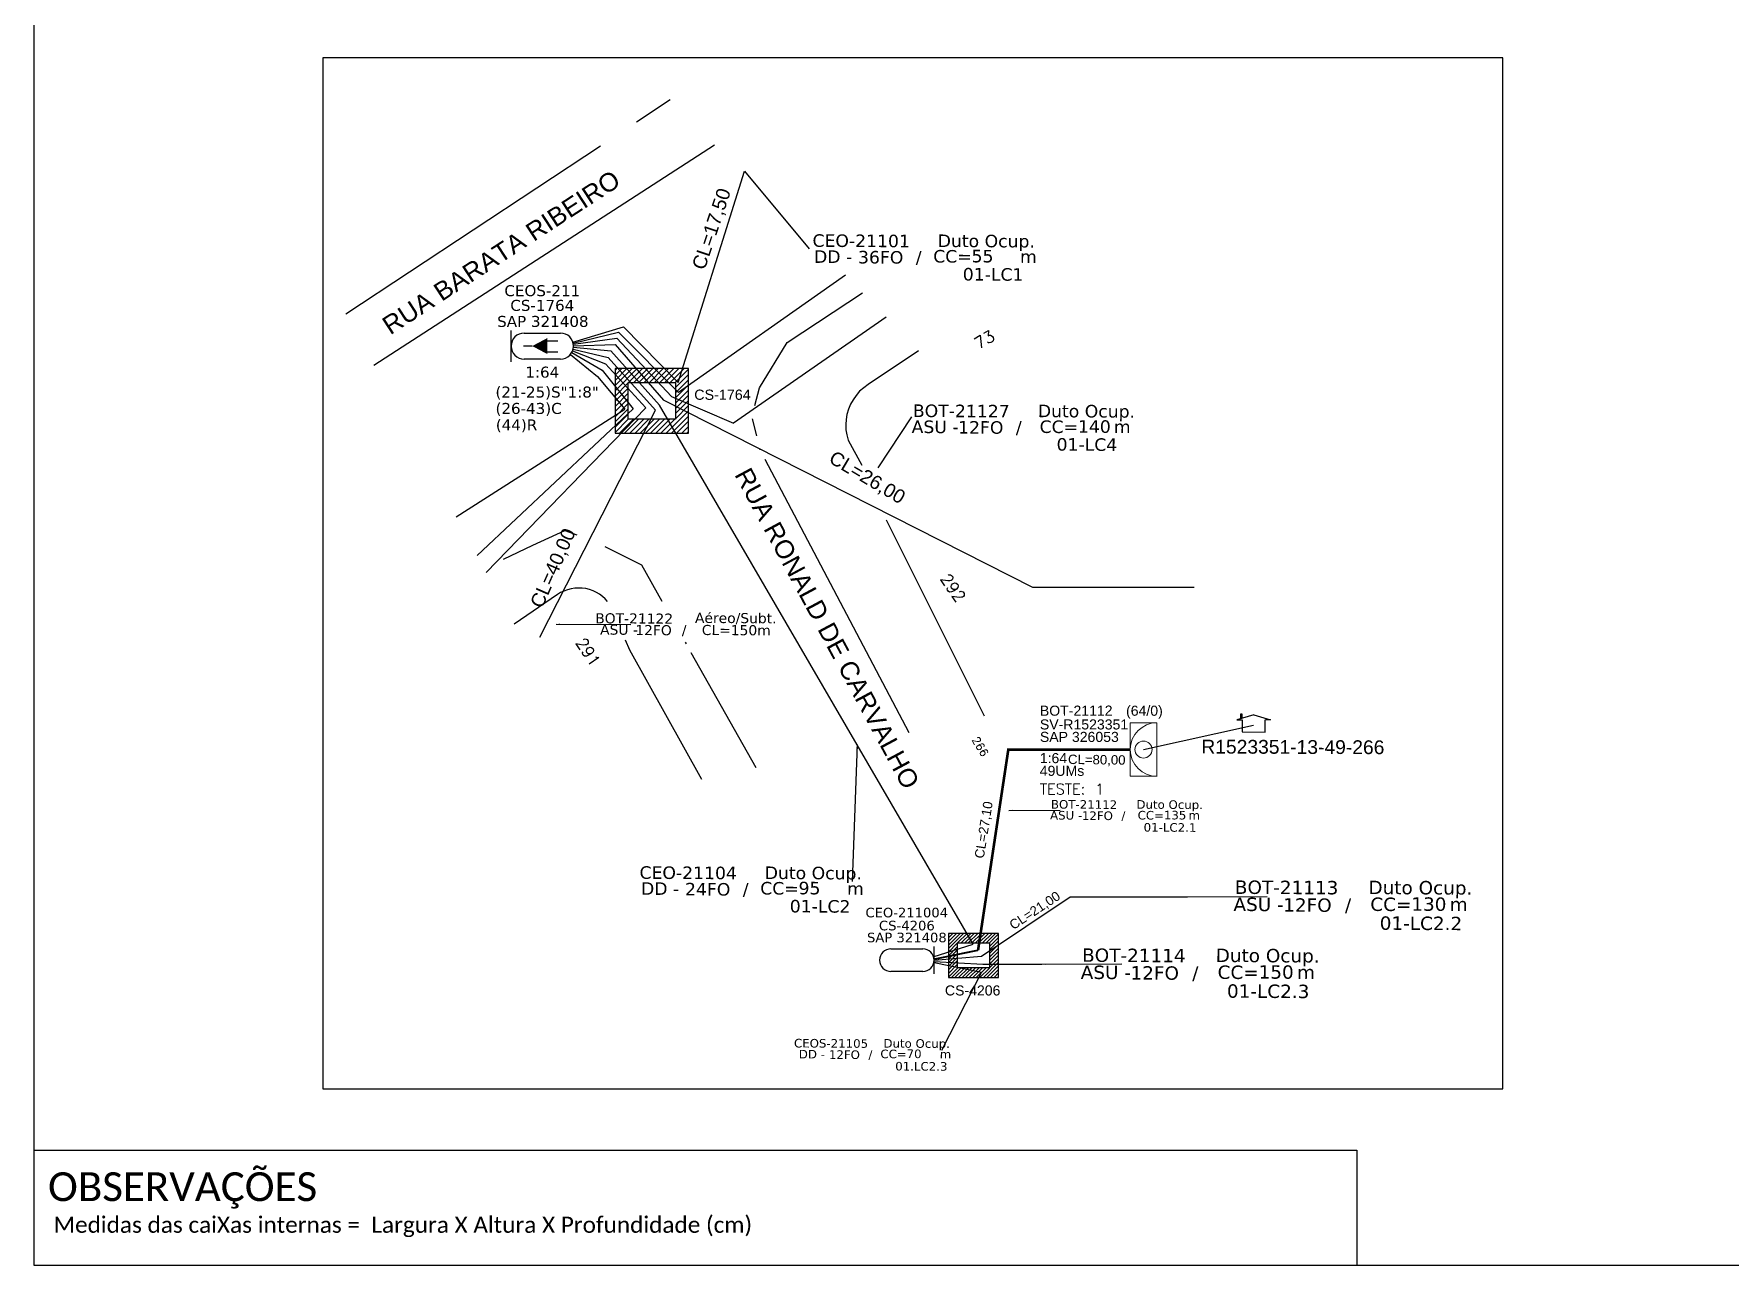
# Model space of a CAD drawing. Extents: x -89 to 749, y 705 to 1299.
# Drawn here: x -89.3 to 330, y 705 to 1009.6 of the extents above; entities that cross this region are included whole.
import ezdxf
from ezdxf.enums import TextEntityAlignment as Align

# ---------------------------------------------------------------- set-up
doc = ezdxf.new("R2010")
doc.units = 0
for name, color, linetype in [('10.0-Cartográfico', 252, 'Continuous'), ('10.1-Caixas Subterrâneas', 5, 'Continuous'), ('10.3-Nome das Ruas', 252, 'Continuous'), ('20.4-CEOS', 1, 'Continuous'), ('20.5-CEO', 1, 'Continuous'), ('CAP a instalar', 1, 'Continuous'), ('label_cabos', 7, 'Continuous'), ('Legenda', 1, 'Continuous'), ('METRAGEM', 92, 'Continuous'), ('MUB', 252, 'Continuous'), ('Surveys Casinhas', 7, 'Continuous'), ('surveys legendas', 7, 'Continuous')]:
    doc.layers.add(name, color=color, linetype=linetype)
doc.layers.add("20.0-LEGENDA DOS CDO'S", color=1, linetype='Continuous', lineweight=0)
doc.layers.add('20.1-CDO_INTERIOR', color=1, linetype='Continuous', lineweight=0)
doc.layers.add('DROP DE CLIENTE', color=140, linetype='Continuous', plot=False)
doc.layers.add('EXTRA', color=50, linetype='Continuous', plot=False)
doc.styles.add('ARIAL', font='arial.ttf')
doc.styles.add('DIGICADE', font='arial.ttf')
doc.styles.add('ROMANS', font='romans')
doc.styles.add('siredit', font='verdana.ttf')
doc.styles.get("Standard").update_dxf_attribs({"font": 'arial.ttf'})
doc.styles.add('WMF-Calibri0', font='CALIBRI.TTF')
doc.linetypes.add('FENCELINE1', pattern='A,0.25,-0.1,[133,ltypeshp.shx,S=0.1,R=0,X=-0.1,Y=0],-0.1,1', length=1.45)
doc.dimstyles.new('CC', dxfattribs={"dimtxt": 1, "dimasz": 2, "dimexe": 0.18, "dimexo": 0.0625, "dimgap": 0.09, "dimtad": 0, "dimdec": 0, "dimrnd": 1, "dimzin": 0, "dimdsep": 46, "dimtxsty": 'siredit', "dimblk": 'NONE', "dimcen": 0, "dimse1": 1, "dimse2": 1, "dimsd1": 1, "dimsd2": 1, "dimclrt": 7, "dimadec": 0, "dimazin": 0, "dimtfac": 1, "dimtdec": 0, "dimtofl": 0, "dimtmove": 0, "dimatfit": 3, "dimfxl": 0, "dimtolj": 1, "dimtzin": 0, "dimarcsym": 0})

# ---------------------------------------------------------------- blocks, each defined once
blk = doc.blocks.new('*X59')
at = {"color": 0, "linetype": 'Continuous'}
for p, q in [((-1.25, 0.34099), (-0.49099, 1.1)), ((-1.25, 0.517767), (-0.667767, 1.1)), ((-1.25, 0.694544), (-0.844544, 1.1)), ((-1.25, 0.87132), (-1.02132, 1.1)), ((-1.25, 1.048097), (-1.198097, 1.1)), ((-1.25, 0.164214), (-0.8035, 0.610714)), ((-0.789214, 0.625), (-0.314214, 1.1)), ((-0.612437, 0.625), (-0.137437, 1.1)), ((-0.43566, 0.625), (0.03934, 1.1)), ((-0.258883, 0.625), (0.216117, 1.1)), ((-0.082107, 0.625), (0.392893, 1.1)), ((0.09467, 0.625), (0.56967, 1.1)), ((0.271447, 0.625), (0.746447, 1.1)), ((0.448223, 0.625), (0.923223, 1.1)), ((0.625, 0.625), (1.1, 1.1)), ((0.801777, 0.625), (1.25, 1.073223)), ((0.8035, 0.449947), (1.25, 0.896447)), ((0.8035, 0.27317), (1.25, 0.71967)), ((-1.25, -0.012563), (-0.8035, 0.433937)), ((-1.25, -0.18934), (-0.8035, 0.25716)), ((-1.25, -0.366117), (-0.8035, 0.080383)), ((0.8035, 0.096393), (1.25, 0.542893)), ((0.8035, -0.080383), (1.25, 0.366117)), ((0.8035, -0.25716), (1.25, 0.18934)), ((0.8035, -0.433937), (1.25, 0.012563)), ((-1.25, -0.542893), (-0.8035, -0.096393)), ((-1.25, -0.71967), (-0.8035, -0.27317)), ((-1.25, -0.896447), (-0.8035, -0.449947)), ((0.49099, -1.1), (1.25, -0.34099)), ((0.667767, -1.1), (1.25, -0.517767)), ((0.8035, -0.610714), (1.25, -0.164214)), ((-1.25, -1.073223), (-0.801777, -0.625)), ((-1.1, -1.1), (-0.625, -0.625)), ((-0.923223, -1.1), (-0.448223, -0.625)), ((-0.746447, -1.1), (-0.271447, -0.625)), ((-0.56967, -1.1), (-0.09467, -0.625)), ((-0.392893, -1.1), (0.082107, -0.625)), ((-0.216117, -1.1), (0.258883, -0.625)), ((-0.03934, -1.1), (0.43566, -0.625)), ((0.137437, -1.1), (0.612437, -0.625)), ((0.314214, -1.1), (0.789214, -0.625)), ((0.844544, -1.1), (1.25, -0.694544)), ((1.02132, -1.1), (1.25, -0.87132)), ((1.198097, -1.1), (1.25, -1.048097))]:
    blk.add_line(p, q, dxfattribs=at)
blk = doc.blocks.new('MANHOLE_MQ')
at = {"color": 0, "linetype": 'Continuous'}
for p, q in [((0.00000623, 0.00000569), (-0.00000627, 0.00000569)), ((-0.00000627, 0.00000569), (-0.00000627, -0.00000531)), ((-0.00000404, 0.00000331), (0.00000399, 0.00000331)), ((-0.00000404, -0.00000294), (-0.00000404, 0.00000331)), ((0.00000399, 0.00000331), (0.00000399, -0.00000294)), ((0.00000623, -0.00000531), (0.00000623, 0.00000569)), ((-0.00000627, -0.00000531), (0.00000623, -0.00000531)), ((0.00000399, -0.00000294), (-0.00000404, -0.00000294)), ((0.00000399, -0.00000294), (0.00000399, -0.00000294))]:
    blk.add_line(p, q, dxfattribs=at)
at = {"color": 0, "linetype": 'Continuous', "xscale": 5e-06, "yscale": 5e-06, "zscale": 1e-05}
blk.add_blockref('*X59', (-0.00000002, 0.00000019), dxfattribs=at)
blk = doc.blocks.new('*U79')
at = {"layer": '20.4-CEOS', "color": 7, "style": 'siredit'}
for tag, p in [('FIBRAS_SPLITTER', (0, 0)), ('FIBRAS_TOP_C', (0, -4.13)), ('RESERVA_FINAIS', (0, -5.46))]:
    blk.add_attdef(tag, p, '', height=1.01, dxfattribs=at)
for tag, p, flags in [('ID_ATIVIDADE', (0, -6.77), 3), ('FATOR', (0, -8.09), 1), ('QTDE', (0, -9.4), 1), ('FID', (0, -10.71), 1)]:
    blk.add_attdef(tag, p, '', height=1.01, dxfattribs=dict(at, flags=flags))
blk = doc.blocks.new('LEGENDA DOS CABOS')
at = {"layer": 'EXTRA', "color": 0, "style": 'siredit'}
for tag, p in [('ID', (4.6, 0.97)), ('XX', (9.03, 0.97))]:
    blk.add_attdef(tag, text='', height=0.48, rotation=359.69, dxfattribs=at).set_placement(p, align=Align.MIDDLE_CENTER)
at = {"layer": 'Legenda', "color": 0, "style": 'siredit'}
for tag, p in [('TIPO_CABO', (1.31, 0)), ('CABO', (4.69, -0.05)), ('/', (6.81, -0.05)), ('METROS', (10.03, -0.05))]:
    blk.add_attdef(tag, text='', height=0.8, rotation=359.69, dxfattribs=at).set_placement(p, align=Align.MIDDLE_CENTER)
blk = doc.blocks.new('_None')
blk = doc.blocks.new('Inst CB DT OCUP CFOA-SM-DD-S-36')
at = {"layer": 'label_cabos', "color": 0, "style": 'siredit'}
for tag, flags, p in [('ID_ATIVIDADE', 3, (1.31, 2.67)), ('FATOR', 1, (11.56, 2.55))]:
    blk.add_attdef(tag, text='', height=1, rotation=359.69, dxfattribs=dict(at, flags=flags)).set_placement(p, align=Align.MIDDLE_CENTER)
for tag, p in [('DESTINO_CABO', (3.13, 1.26)), ('TIPO_CABO', (13.11, 1.24)), ('TIPO_CABO', (1.11, 0)), ('CABO', (4.69, -0.05)), ('/', (7.71, -0.05)), ('LANCE', (10.41, 0.02)), ('UND', (16.46, 0)), ('FID', (13.65, -1.41))]:
    blk.add_attdef(tag, text='', height=1, rotation=359.69, dxfattribs=at).set_placement(p, align=Align.MIDDLE_CENTER)
blk.add_attdef('QTDE', (11.93, -0.45), '', height=1, rotation=359.69, dxfattribs=at)
blk = doc.blocks.new('Inst CB DT OCUP CFOA-SM-DD-G-24')
at = {"layer": 'label_cabos', "color": 0, "style": 'siredit'}
for tag, flags, p in [('ID_ATIVIDADE', 3, (1.31, 2.67)), ('FATOR', 1, (11.56, 2.55))]:
    blk.add_attdef(tag, text='', height=1, rotation=359.69, dxfattribs=dict(at, flags=flags)).set_placement(p, align=Align.MIDDLE_CENTER)
for tag, p in [('DESTINO_CABO', (3.13, 1.26)), ('TIPO_CABO', (13.11, 1.24)), ('TIPO_CABO', (1.11, 0)), ('CABO', (4.69, -0.05)), ('/', (7.71, -0.05)), ('LANCE', (10.41, 0.02)), ('UND', (16.46, 0)), ('FID', (13.65, -1.41))]:
    blk.add_attdef(tag, text='', height=1, rotation=359.69, dxfattribs=at).set_placement(p, align=Align.MIDDLE_CENTER)
blk.add_attdef('QTDE', (11.93, -0.45), '', height=1, rotation=359.69, dxfattribs=at)
blk = doc.blocks.new('Inst CB DT OCUP CFOA-SM-ASU-120-S-12')
at = {"layer": 'label_cabos', "color": 0, "style": 'siredit'}
for tag, flags, p in [('ID_ATIVIDADE', 3, (1.31, 2.67)), ('FATOR', 1, (11.56, 2.55))]:
    blk.add_attdef(tag, text='', height=1, rotation=359.69, dxfattribs=dict(at, flags=flags)).set_placement(p, align=Align.MIDDLE_CENTER)
for tag, p in [('DESTINO_CABO', (3.13, 1.26)), ('TIPO_CABO', (13.11, 1.24)), ('TIPO_CABO', (1.26, 0)), ('CABO', (4.69, -0.05)), ('/', (7.71, -0.05)), ('LANCE', (10.91, 0)), ('UND', (15.96, 0)), ('FID', (13.15, -1.41))]:
    blk.add_attdef(tag, text='', height=1, rotation=359.69, dxfattribs=at).set_placement(p, align=Align.MIDDLE_CENTER)
blk.add_attdef('QTDE', (12.43, -0.47), '', height=1, rotation=359.69, dxfattribs=at)
blk = doc.blocks.new('SURVEY_SURVEY')
for p, q in [((0, 0.0000152), (-0.0000151, 0.0000108)), ((0, 0.0000152), (0.0000151, 0.0000108)), ((0.0000101, 0.0000159), (0.0000117, 0.0000159)), ((0.0000101, 0.0000123), (0.0000101, 0.0000159)), ((0.0000117, 0.0000159), (0.0000117, 0.0000119)), ((-0.0000151, 0.0000108), (-0.0000104, 0.0000108)), ((-0.0000103, 0), (-0.0000103, 0.0000108)), ((0.0000103, 0), (-0.0000103, 0)), ((0.0000151, 0.0000108), (0.0000103, 0.0000108)), ((0.0000103, 0.0000108), (0.0000103, 0))]:
    blk.add_line(p, q)
blk = doc.blocks.new('Inst CDOI-64')
at = {"layer": '20.1-CDO_INTERIOR', "color": 1, "lineweight": 18}
blk.add_lwpolyline([(-2.12, -2.13), (-2.12, 2.12), (0, 2.12), (0.01, -2.13)], close=True, dxfattribs=at)
blk.add_circle((-1.06, 0), 0.68, dxfattribs=at)
blk.add_arc((0.01, 0), 2.13, 90.0276, 270.0276, dxfattribs=at)
at = {"layer": "20.0-LEGENDA DOS CDO'S"}
for tag, p, style, flags in [('ID_ATIVIDADE', (-9.3, 3.78), 'ARIAL', 3), ('FATOR', (-1.5, 3.78), 'ARIAL', 1), ('QTDE', (-9.18, -3.66), 'DIGICADE', 3)]:
    blk.add_attdef(tag, p, '', height=0.8, rotation=0.118, dxfattribs=dict(at, style=style, flags=flags))
at = {"layer": "20.0-LEGENDA DOS CDO'S", "style": 'ARIAL'}
for tag, p, rotation in [('FID', (-9.3, 2.69), 0.118), ('SAP', (-9.3, 0.61), 359.9724), ('SURVEY', (-9.3, 1.6), 359.9724), ('1:XX', (-9.31, -1.08), 359.9724), ('UMS', (-9.31, -2.09), 359.9724)]:
    blk.add_attdef(tag, p, '', height=0.8, rotation=rotation, dxfattribs=at)
blk.add_attdef('FIBRAS_UTILIZADAS', text='', height=0.8, rotation=359.9724, dxfattribs=at).set_placement((-0.99, 2.69), align=Align.CENTER)
blk = doc.blocks.new('Teste  FTTH')
at = {"color": 0, "lineweight": 0, "style": 'ROMANS'}
for tag, p in [('TESTE', (-2.302, -0.29)), ('QTDE', (0.212, -0.29))]:
    blk.add_attdef(tag, p, '', height=0.48, dxfattribs=at)
for tag, p, flags in [('FID', (-2.227, -1.253), 1), ('FATOR', (-2.227, -2.028), 3), ('ID_ATIVIDADE', (-2.227, -2.716), 3)]:
    blk.add_attdef(tag, p, '', height=0.48, dxfattribs=dict(at, flags=flags))
blk = doc.blocks.new('Inst CB DT OCUP CFOA-SM-DD-S-12')
at = {"layer": 'label_cabos', "color": 0, "style": 'siredit'}
for tag, flags, p in [('ID_ATIVIDADE', 3, (1.31, 2.67)), ('FATOR', 1, (11.56, 2.55))]:
    blk.add_attdef(tag, text='', height=1, rotation=359.69, dxfattribs=dict(at, flags=flags)).set_placement(p, align=Align.MIDDLE_CENTER)
for tag, p in [('TIPO_CABO', (1.11, 0)), ('DESTINO_CABO', (3.13, 1.26)), ('CABO', (4.69, -0.05)), ('/', (7.71, -0.05)), ('LANCE', (10.41, 0.02)), ('TIPO_CABO', (13.11, 1.24)), ('UND', (16.46, 0)), ('FID', (13.65, -1.41))]:
    blk.add_attdef(tag, text='', height=1, rotation=359.69, dxfattribs=at).set_placement(p, align=Align.MIDDLE_CENTER)
blk.add_attdef('QTDE', (11.93, -0.45), '', height=1, rotation=359.69, dxfattribs=at)

msp = doc.modelspace()

# ---------------------------------------------------------------- linework, layer by layer
msp.add_lwpolyline([(-89.32, 705.02), (749.25, 705.02), (749.25, 1299.02), (-89.32, 1299.02), (-89.32, 705.02)])
at = {"color": 7}
msp.add_lwpolyline([(-17.88, 748.61), (273.78, 748.61), (273.78, 1003.64), (-17.88, 1003.64)], close=True, dxfattribs=at)
for points in [[(-89.24, 733.46), (237.71, 733.46)], [(237.71, 733.46), (237.71, 705.02)]]:
    msp.add_lwpolyline(points, dxfattribs=at)
at = {"layer": '10.0-Cartográfico', "color": 4}
for points in [[(59.66, 987.85), (67.97, 993.35)], [(-12.23, 940.3), (50.71, 981.93)], [(129.38, 931.22), (116.89, 922.88), (115.8, 922.04), (114.79, 921.17), (113.92, 920.14), (113.18, 919.06), (112.53, 917.95), (112.01, 916.71), (111.67, 915.47), (111.43, 914.2), (111.35, 912.93), (111.42, 911.66), (111.65, 910.39), (111.98, 909.12), (115.37, 902.9)], [(121.36, 889.36), (145.62, 840.87)], [(52.48, 869.17), (51.9, 869.82), (51.23, 870.43), (50.51, 870.95), (49.75, 871.44), (48.91, 871.8), (48.01, 872.12), (47.13, 872.35), (46.24, 872.46), (45.31, 872.49), (44.38, 872.44), (43.45, 872.31), (42.57, 872.05), (41.68, 871.76), (40.89, 871.38), (40.1, 870.88), (29.4, 863.55)], [(57.97, 857.14), (56.91, 859.6)], [(57.97, 857.14), (57.97, 857.14)], [(75.81, 825.13), (57.97, 857.14)]]:
    msp.add_lwpolyline(points, dxfattribs=at)
at = {"layer": '10.0-Cartográfico'}
for points in [[(78.91, 982.06), (-5.31, 927.52)], [(108.28, 940.77), (115.49, 945.54)], [(88.9, 917.66), (90.01, 922), (96.85, 933.25), (108.28, 940.77)], [(89.37, 910.15), (88.33, 914.39)], [(90.21, 906.71), (90.17, 906.9)], [(127.08, 836.69), (91.46, 904.34)], [(26.74, 879.68), (33.98, 883.13), (41.94, 886.72), (44.89, 885.7)], [(48.08, 884.61), (48.09, 884.61)], [(51.81, 882.75), (60.89, 878.21), (65.93, 869.28)], [(60.89, 878.21), (65.93, 869.28)], [(71.68, 859.08), (71.91, 858.67)], [(71.91, 858.67), (71.91, 858.67)], [(73.09, 856.58), (89.13, 828.14)]]:
    msp.add_lwpolyline(points, dxfattribs=at)
at = {"layer": '20.4-CEOS', "color": 7}
for p, q in [((31.85, 935.57), (40.86, 935.57)), ((40.86, 929.15), (31.85, 929.15))]:
    msp.add_line(p, q, dxfattribs=at)
for points in [[(28.64, 928.49), (28.64, 936.23)], [(33.87, 932.36), (31.7, 932.36)], [(37.42, 933.63), (40.15, 933.63)], [(37.42, 930.96), (40.15, 930.96)]]:
    msp.add_lwpolyline(points, dxfattribs=at)
msp.add_lwpolyline([(33.87, 932.36, 0, 3.96, 0), (37.59, 932.36, 3.96, 3.96, 0)], format="xyseb", dxfattribs=at)
for centre, start, end in [((31.85, 932.36), 90, 270), ((40.86, 932.36), 270, 90)]:
    msp.add_arc(centre, 3.21, start, end, dxfattribs=at)
at = {"layer": '20.5-CEO', "color": 5}
for p, q in [((122.54, 783.25), (130.4, 783.25)), ((130.4, 777.65), (122.54, 777.65))]:
    msp.add_line(p, q, dxfattribs=at)
msp.add_lwpolyline([(133.2, 777.07), (133.2, 783.83)], dxfattribs=at)
for centre, start, end in [((122.54, 780.45), 90, 270), ((130.4, 780.45), 270, 90)]:
    msp.add_arc(centre, 2.8, start, end, dxfattribs=at)
at = {"layer": 'CAP a instalar', "color": 7, "ltscale": 5}
for points in [[(56.45, 937.14), (69.91, 923.31), (86.36, 975.6)], [(43.93, 933.3), (56.45, 937.14)], [(44.05, 932.05), (53.29, 931.16)], [(53.29, 931.16), (65.35, 917.77)], [(43.33, 930.31), (49.96, 924.8)], [(49.96, 924.8), (56.72, 916.72)], [(15.03, 890.12), (56.72, 916.72)], [(142.83, 784.4), (65.35, 917.77)], [(144.88, 781.43), (166.83, 796.11), (195.81, 796.11)], [(133.01, 781.25), (142.83, 784.4)], [(133.19, 779.88), (144.89, 777.5)], [(133.2, 780.45), (144.88, 781.43)], [(133.21, 780.16), (145.25, 779.45)], [(145.25, 779.45), (159.85, 779.45)]]:
    msp.add_lwpolyline(points, dxfattribs=at)
at = {"layer": 'CAP a instalar', "color": 251, "ltscale": 5}
for points in [[(111.26, 949.91), (70.05, 920.88)], [(121.36, 939.49), (83.61, 913.3)], [(43.98, 933.1), (55.21, 935.77)], [(55.21, 935.77), (70.05, 920.88)], [(43.84, 931.18), (51.94, 927.98)], [(43.98, 931.62), (52.67, 929.57)], [(44.03, 932.81), (54.8, 934.34)], [(44.06, 932.45), (54.34, 932.75)], [(54.34, 932.75), (66.35, 919.01)], [(54.8, 934.34), (68.25, 919.91)], [(43.63, 930.75), (51.14, 926.39)], [(61.93, 917.04), (51.94, 927.98)], [(52.67, 929.57), (64.36, 916.53)], [(51.14, 926.39), (58.79, 916.85)], [(197.53, 872.62), (157.57, 872.62), (66.35, 919.01)], [(68.25, 919.91), (83.61, 913.3)], [(58.79, 916.85), (20.21, 880.55)], [(61.93, 917.04), (22.47, 876.36)], [(35.72, 860.36), (64.36, 916.53)]]:
    msp.add_lwpolyline(points, dxfattribs=at)
at = {"layer": 'CAP a instalar', "color": 251, "ltscale": 5, "const_width": 0.545}
for points in [[(55.21, 935.77), (55.21, 935.77)], [(50.56, 924.22), (50.56, 924.22)]]:
    msp.add_lwpolyline(points, dxfattribs=at)
msp.add_lwpolyline([(-15.22, 930.58), (-15.22, 930.58)], close=True, dxfattribs=at)
at = {"layer": 'CAP a instalar', "color": 7, "ltscale": 5, "const_width": 0.58}
msp.add_lwpolyline([(33.58, 934.67), (33.58, 934.67)], dxfattribs=at)
at = {"layer": 'CAP a instalar', "ltscale": 5}
for points, const_width in [([(69.21, 918.98), (69.21, 918.98)], 0.65), ([(133.17, 780.68), (144.07, 782.91)], 0.445)]:
    msp.add_lwpolyline(points, dxfattribs=dict(at, const_width=const_width))
at = {"layer": 'CAP a instalar', "linetype": 'FENCELINE1', "ltscale": 14, "const_width": 0.65}
msp.add_lwpolyline([(181.67, 832.55), (151.55, 832.55), (144.07, 782.91)], dxfattribs=at)
at = {"layer": 'DROP DE CLIENTE'}
msp.add_lwpolyline([(184.98, 832.55), (212.19, 838.56)], dxfattribs=at)

# ---------------------------------------------------------------- block references
at = {"color": 0, "lineweight": 0}
ref = msp.add_blockref('Inst CB DT OCUP CFOA-SM-DD-S-36', (105.47, 954.49), dxfattribs=dict(at, xscale=3.100669194128511, yscale=3.100669194128511, zscale=3.100669194128511))
ref.add_attrib('DESTINO_CABO', 'CEO-21101', dxfattribs={"layer": 'label_cabos', "color": 0, "height": 3.101, "rotation": 359.69, "style": 'siredit'}).set_placement((115.18, 958.4), align=Align.MIDDLE_CENTER)
ref.add_attrib('TIPO_CABO', 'Duto Ocup.', dxfattribs={"layer": 'label_cabos', "color": 0, "height": 3.101, "rotation": 359.69, "style": 'siredit'}).set_placement((146.11, 958.35), align=Align.MIDDLE_CENTER)
ref.add_attrib('/', '/', dxfattribs={"layer": 'label_cabos', "color": 0, "height": 3.1, "rotation": 359.69, "style": 'siredit'}).set_placement((129.39, 954.33), align=Align.MIDDLE_CENTER)
ref.add_attrib('FID', '01-LC1', dxfattribs={"layer": 'label_cabos', "color": 0, "height": 3.101, "rotation": 359.69, "style": 'siredit'}).set_placement((147.79, 950.1), align=Align.MIDDLE_CENTER)
ref.add_attrib('LANCE', 'CC=', dxfattribs={"layer": 'label_cabos', "color": 0, "height": 3.101, "rotation": 359.69, "style": 'siredit'}).set_placement((137.74, 954.56), align=Align.MIDDLE_CENTER)
ref.add_attrib('UND', 'm', dxfattribs={"layer": 'label_cabos', "color": 0, "height": 3.1, "rotation": 359.69, "style": 'siredit'}).set_placement((156.52, 954.49), align=Align.MIDDLE_CENTER)
ref.add_attrib('CABO', '36FO', dxfattribs={"layer": 'label_cabos', "color": 0, "height": 3.101, "rotation": 359.69, "style": 'siredit'}).set_placement((120, 954.33), align=Align.MIDDLE_CENTER)
ref.add_attrib('TIPO_CABO', 'DD - ', dxfattribs={"layer": 'label_cabos', "color": 0, "height": 3.101, "rotation": 359.69, "style": 'siredit'}).set_placement((108.92, 954.47), align=Align.MIDDLE_CENTER)
ref.add_attrib('QTDE', '55', (142.46, 953.08), dxfattribs={"layer": 'label_cabos', "color": 0, "height": 3.101, "rotation": 359.69, "style": 'siredit'})
at = {"color": 0, "lineweight": 0, "xscale": 3.109259259259259, "yscale": 3.109259259259259, "zscale": 3.109259259259259}
msp.add_blockref('Inst CDOI-64', (188.27, 832.55), dxfattribs=at).add_auto_attribs({'FIBRAS_UTILIZADAS': '(64/0)', 'SURVEY': 'SV-R1523351', 'SAP': 'SAP 326053', '1:XX': '1:64', 'UMS': '49UMs', 'FID': 'BOT-21112'})
at = {"color": 0, "lineweight": 0}
ref = msp.add_blockref('Inst CB DT OCUP CFOA-SM-DD-S-12', (101.09, 757.2), dxfattribs=dict(at, xscale=2.1220204797317, yscale=2.1220204797317, zscale=2.1220204797317))
ref.add_attrib('DESTINO_CABO', 'CEOS-21105', dxfattribs={"layer": 'label_cabos', "color": 0, "height": 2.122, "rotation": 359.69, "style": 'siredit'}).set_placement((107.73, 759.88), align=Align.MIDDLE_CENTER)
ref.add_attrib('TIPO_CABO', 'Duto Ocup.', dxfattribs={"layer": 'label_cabos', "color": 0, "height": 2.122, "rotation": 359.69, "style": 'siredit'}).set_placement((128.9, 759.84), align=Align.MIDDLE_CENTER)
ref.add_attrib('/', '/', dxfattribs={"layer": 'label_cabos', "color": 0, "height": 2.12, "rotation": 359.69, "style": 'siredit'}).set_placement((117.46, 757.09), align=Align.MIDDLE_CENTER)
ref.add_attrib('FID', '01.LC2.3', dxfattribs={"layer": 'label_cabos', "color": 0, "height": 2.122, "rotation": 359.69, "style": 'siredit'}).set_placement((130.05, 754.2), align=Align.MIDDLE_CENTER)
ref.add_attrib('LANCE', 'CC=', dxfattribs={"layer": 'label_cabos', "color": 0, "height": 2.122, "rotation": 359.69, "style": 'siredit'}).set_placement((123.18, 757.25), align=Align.MIDDLE_CENTER)
ref.add_attrib('UND', 'm', dxfattribs={"layer": 'label_cabos', "color": 0, "height": 2.12, "rotation": 359.69, "style": 'siredit'}).set_placement((136.02, 757.2), align=Align.MIDDLE_CENTER)
ref.add_attrib('CABO', '12FO', dxfattribs={"layer": 'label_cabos', "color": 0, "height": 2.122, "rotation": 359.69, "style": 'siredit'}).set_placement((111.03, 757.09), align=Align.MIDDLE_CENTER)
ref.add_attrib('TIPO_CABO', 'DD - ', dxfattribs={"layer": 'label_cabos', "color": 0, "height": 2.122, "rotation": 359.69, "style": 'siredit'}).set_placement((103.45, 757.19), align=Align.MIDDLE_CENTER)
ref.add_attrib('QTDE', '70', (126.4, 756.24), dxfattribs={"layer": 'label_cabos', "color": 0, "height": 2.122, "rotation": 359.69, "style": 'siredit'})
at = {"layer": '10.1-Caixas Subterrâneas', "color": 30, "rotation": 180.000000000063}
for p, xscale, yscale, zscale in [((63.38, 919.09), 1452861.975142052, 1452861.975142052, 1452861.975142052), ((142.92, 781.81), 994302.4142378417, 994302.4142378417, 994302.4142378417)]:
    msp.add_blockref('MANHOLE_MQ', p, dxfattribs=dict(at, xscale=xscale, yscale=yscale, zscale=zscale))
at = {"layer": "20.0-LEGENDA DOS CDO'S", "lineweight": 0, "xscale": 5.442758333333303, "yscale": 5.442758333333306, "zscale": 5.442758333333306, "rotation": 0.004078562105398157}
msp.add_blockref('Teste  FTTH', (171.88, 823.05), dxfattribs=at).add_auto_attribs({'TESTE': 'TESTE:', 'QTDE': '1'})
at = {"layer": '20.4-CEOS', "color": 0, "lineweight": 0}
ref = msp.add_blockref('*U79', (24.77, 919.63), dxfattribs=dict(at, xscale=2.693517808643551, yscale=2.693517808643551, zscale=2.693517808643551))
ref.add_attrib('FIBRAS_SPLITTER', '(21-25)S"1:8"', (24.77, 919.63), dxfattribs={"color": 7, "height": 2.7196, "style": 'siredit'})
ref.add_attrib('FIBRAS_TOP_C', '(26-43)C', (24.79, 915.57), dxfattribs={"color": 7, "height": 2.72, "style": 'siredit'})
ref.add_attrib('RESERVA_FINAIS', '(44)R', (24.86, 911.5), dxfattribs={"color": 7, "height": 2.72, "style": 'siredit'})
at = {"layer": 'label_cabos', "color": 0, "lineweight": 0}
ref = msp.add_blockref('Inst CB DT OCUP CFOA-SM-ASU-120-S-12', (130.21, 912.4), dxfattribs=dict(at, xscale=3.100669194128511, yscale=3.100669194128511, zscale=3.100669194128511))
ref.add_attrib('DESTINO_CABO', 'BOT-21127', dxfattribs={"color": 0, "height": 3.101, "rotation": 359.69, "style": 'siredit'}).set_placement((139.92, 916.31), align=Align.MIDDLE_CENTER)
ref.add_attrib('CABO', '12FO', dxfattribs={"color": 0, "height": 3.101, "rotation": 359.69, "style": 'siredit'}).set_placement((144.74, 912.24), align=Align.MIDDLE_CENTER)
ref.add_attrib('TIPO_CABO', 'Duto Ocup.', dxfattribs={"color": 0, "height": 3.101, "rotation": 359.69, "style": 'siredit'}).set_placement((170.86, 916.26), align=Align.MIDDLE_CENTER)
ref.add_attrib('/', '/', dxfattribs={"color": 0, "height": 3.1, "rotation": 359.69, "style": 'siredit'}).set_placement((154.13, 912.24), align=Align.MIDDLE_CENTER)
ref.add_attrib('TIPO_CABO', 'ASU - ', dxfattribs={"color": 0, "height": 3.101, "rotation": 359.69, "style": 'siredit'}).set_placement((134.13, 912.38), align=Align.MIDDLE_CENTER)
ref.add_attrib('FID', '01-LC4', dxfattribs={"color": 0, "height": 3.101, "rotation": 359.69, "style": 'siredit'}).set_placement((170.98, 908.01), align=Align.MIDDLE_CENTER)
ref.add_attrib('LANCE', 'CC=', dxfattribs={"color": 0, "height": 3.101, "rotation": 359.69, "style": 'siredit'}).set_placement((164.04, 912.4), align=Align.MIDDLE_CENTER)
ref.add_attrib('QTDE', '140', (168.75, 910.93), dxfattribs={"color": 0, "height": 3.101, "rotation": 359.69, "style": 'siredit'})
ref.add_attrib('UND', 'm', dxfattribs={"color": 0, "height": 3.1, "rotation": 359.69, "style": 'siredit'}).set_placement((179.71, 912.4), align=Align.MIDDLE_CENTER)
ref = msp.add_blockref('LEGENDA DOS CABOS', (48.48, 860.91), dxfattribs=dict(at, xscale=2.49459545285589, yscale=2.49459545285589, zscale=2.49459545285589))
ref.add_attrib('ID', 'BOT-21122', dxfattribs={"color": 0, "height": 2.495, "rotation": 359.69, "style": 'siredit'}).set_placement((59.06, 864.98), align=Align.MIDDLE_CENTER)
ref.add_attrib('CABO', '12FO', dxfattribs={"color": 0, "height": 2.495, "rotation": 359.69, "style": 'siredit'}).set_placement((63.85, 862.09), align=Align.MIDDLE_CENTER)
ref.add_attrib('METROS', 'CL=150m', dxfattribs={"color": 0, "height": 2.495, "rotation": 359.69, "style": 'siredit'}).set_placement((84.3, 862.09), align=Align.MIDDLE_CENTER)
ref.add_attrib('XX', 'Aéreo/Subt.', dxfattribs={"color": 0, "height": 2.4946, "rotation": 359.69, "style": 'siredit'}).set_placement((84.17, 865.08), align=Align.MIDDLE_CENTER)
ref.add_attrib('/', '/', dxfattribs={"color": 0, "height": 2.49, "rotation": 359.69, "style": 'siredit'}).set_placement((71.41, 862.09), align=Align.MIDDLE_CENTER)
ref.add_attrib('TIPO_CABO', 'ASU -', dxfattribs={"color": 0, "height": 2.495, "rotation": 359.69, "style": 'siredit'}).set_placement((55.31, 862.21), align=Align.MIDDLE_CENTER)
ref = msp.add_blockref('Inst CB DT OCUP CFOA-SM-ASU-120-S-12', (163.62, 816.3), dxfattribs=dict(at, xscale=2.1220204797317, yscale=2.1220204797317, zscale=2.1220204797317))
ref.add_attrib('DESTINO_CABO', 'BOT-21112', dxfattribs={"color": 0, "height": 2.122, "rotation": 359.69, "style": 'siredit'}).set_placement((170.27, 818.97), align=Align.MIDDLE_CENTER)
ref.add_attrib('CABO', '12FO', dxfattribs={"color": 0, "height": 2.122, "rotation": 359.69, "style": 'siredit'}).set_placement((173.57, 816.19), align=Align.MIDDLE_CENTER)
ref.add_attrib('TIPO_CABO', 'Duto Ocup.', dxfattribs={"color": 0, "height": 2.122, "rotation": 359.69, "style": 'siredit'}).set_placement((191.44, 818.94), align=Align.MIDDLE_CENTER)
ref.add_attrib('/', '/', dxfattribs={"color": 0, "height": 2.12, "rotation": 359.69, "style": 'siredit'}).set_placement((179.99, 816.19), align=Align.MIDDLE_CENTER)
ref.add_attrib('TIPO_CABO', 'ASU - ', dxfattribs={"color": 0, "height": 2.122, "rotation": 359.69, "style": 'siredit'}).set_placement((166.3, 816.29), align=Align.MIDDLE_CENTER)
ref.add_attrib('FID', '01-LC2.1', dxfattribs={"color": 0, "height": 2.122, "rotation": 359.69, "style": 'siredit'}).set_placement((191.52, 813.29), align=Align.MIDDLE_CENTER)
ref.add_attrib('LANCE', 'CC=', dxfattribs={"color": 0, "height": 2.122, "rotation": 359.69, "style": 'siredit'}).set_placement((186.77, 816.3), align=Align.MIDDLE_CENTER)
ref.add_attrib('QTDE', '135', (190, 815.29), dxfattribs={"color": 0, "height": 2.122, "rotation": 359.69, "style": 'siredit'})
ref.add_attrib('UND', 'm', dxfattribs={"color": 0, "height": 2.12, "rotation": 359.69, "style": 'siredit'}).set_placement((197.5, 816.3), align=Align.MIDDLE_CENTER)
ref = msp.add_blockref('Inst CB DT OCUP CFOA-SM-DD-G-24', (62.71, 798.16), dxfattribs=dict(at, xscale=3.100669194128511, yscale=3.100669194128511, zscale=3.100669194128511))
ref.add_attrib('DESTINO_CABO', 'CEO-21104', dxfattribs={"color": 0, "height": 3.101, "rotation": 359.69, "style": 'siredit'}).set_placement((72.42, 802.07), align=Align.MIDDLE_CENTER)
ref.add_attrib('TIPO_CABO', 'Duto Ocup.', dxfattribs={"color": 0, "height": 3.101, "rotation": 359.69, "style": 'siredit'}).set_placement((103.35, 802.02), align=Align.MIDDLE_CENTER)
ref.add_attrib('/', '/', dxfattribs={"color": 0, "height": 3.1, "rotation": 359.69, "style": 'siredit'}).set_placement((86.62, 798), align=Align.MIDDLE_CENTER)
ref.add_attrib('FID', '01-LC2', dxfattribs={"color": 0, "height": 3.101, "rotation": 359.69, "style": 'siredit'}).set_placement((105.02, 793.78), align=Align.MIDDLE_CENTER)
ref.add_attrib('LANCE', 'CC=', dxfattribs={"color": 0, "height": 3.101, "rotation": 359.69, "style": 'siredit'}).set_placement((94.98, 798.23), align=Align.MIDDLE_CENTER)
ref.add_attrib('UND', 'm', dxfattribs={"color": 0, "height": 3.1, "rotation": 359.69, "style": 'siredit'}).set_placement((113.76, 798.17), align=Align.MIDDLE_CENTER)
ref.add_attrib('CABO', '24FO', dxfattribs={"color": 0, "height": 3.101, "rotation": 359.69, "style": 'siredit'}).set_placement((77.23, 798), align=Align.MIDDLE_CENTER)
ref.add_attrib('TIPO_CABO', 'DD - ', dxfattribs={"color": 0, "height": 3.101, "rotation": 359.69, "style": 'siredit'}).set_placement((66.15, 798.15), align=Align.MIDDLE_CENTER)
ref.add_attrib('QTDE', '95', (99.69, 796.75), dxfattribs={"color": 0, "height": 3.101, "rotation": 359.69, "style": 'siredit'})
ref = msp.add_blockref('Inst CB DT OCUP CFOA-SM-ASU-120-S-12', (209.95, 794.27), dxfattribs=dict(at, xscale=3.315656999580781, yscale=3.315656999580781, zscale=3.315656999580781))
ref.add_attrib('DESTINO_CABO', 'BOT-21113', dxfattribs={"color": 0, "height": 3.316, "rotation": 359.69, "style": 'siredit'}).set_placement((220.34, 798.45), align=Align.MIDDLE_CENTER)
ref.add_attrib('CABO', '12FO', dxfattribs={"color": 0, "height": 3.316, "rotation": 359.69, "style": 'siredit'}).set_placement((225.49, 794.09), align=Align.MIDDLE_CENTER)
ref.add_attrib('TIPO_CABO', 'Duto Ocup.', dxfattribs={"color": 0, "height": 3.316, "rotation": 359.69, "style": 'siredit'}).set_placement((253.42, 798.39), align=Align.MIDDLE_CENTER)
ref.add_attrib('/', '/', dxfattribs={"color": 0, "height": 3.32, "rotation": 359.69, "style": 'siredit'}).set_placement((235.53, 794.09), align=Align.MIDDLE_CENTER)
ref.add_attrib('TIPO_CABO', 'ASU - ', dxfattribs={"color": 0, "height": 3.316, "rotation": 359.69, "style": 'siredit'}).set_placement((214.14, 794.25), align=Align.MIDDLE_CENTER)
ref.add_attrib('FID', '01-LC2.2', dxfattribs={"color": 0, "height": 3.316, "rotation": 359.69, "style": 'siredit'}).set_placement((253.55, 789.58), align=Align.MIDDLE_CENTER)
ref.add_attrib('LANCE', 'CC=', dxfattribs={"color": 0, "height": 3.316, "rotation": 359.69, "style": 'siredit'}).set_placement((246.12, 794.27), align=Align.MIDDLE_CENTER)
ref.add_attrib('QTDE', '130', (251.16, 792.69), dxfattribs={"color": 0, "height": 3.316, "rotation": 359.69, "style": 'siredit'})
ref.add_attrib('UND', 'm', dxfattribs={"color": 0, "height": 3.32, "rotation": 359.69, "style": 'siredit'}).set_placement((262.89, 794.27), align=Align.MIDDLE_CENTER)
ref = msp.add_blockref('Inst CB DT OCUP CFOA-SM-ASU-120-S-12', (172.2, 777.46), dxfattribs=dict(at, xscale=3.315656999580781, yscale=3.315656999580781, zscale=3.315656999580781))
ref.add_attrib('DESTINO_CABO', 'BOT-21114', dxfattribs={"color": 0, "height": 3.316, "rotation": 359.69, "style": 'siredit'}).set_placement((182.58, 781.64), align=Align.MIDDLE_CENTER)
ref.add_attrib('CABO', '12FO', dxfattribs={"color": 0, "height": 3.316, "rotation": 359.69, "style": 'siredit'}).set_placement((187.74, 777.29), align=Align.MIDDLE_CENTER)
ref.add_attrib('TIPO_CABO', 'Duto Ocup.', dxfattribs={"color": 0, "height": 3.316, "rotation": 359.69, "style": 'siredit'}).set_placement((215.66, 781.59), align=Align.MIDDLE_CENTER)
ref.add_attrib('/', '/', dxfattribs={"color": 0, "height": 3.32, "rotation": 359.69, "style": 'siredit'}).set_placement((197.78, 777.29), align=Align.MIDDLE_CENTER)
ref.add_attrib('TIPO_CABO', 'ASU - ', dxfattribs={"color": 0, "height": 3.316, "rotation": 359.69, "style": 'siredit'}).set_placement((176.38, 777.44), align=Align.MIDDLE_CENTER)
ref.add_attrib('FID', '01-LC2.3', dxfattribs={"color": 0, "height": 3.316, "rotation": 359.69, "style": 'siredit'}).set_placement((215.79, 772.77), align=Align.MIDDLE_CENTER)
ref.add_attrib('LANCE', 'CC=', dxfattribs={"color": 0, "height": 3.316, "rotation": 359.69, "style": 'siredit'}).set_placement((208.37, 777.46), align=Align.MIDDLE_CENTER)
ref.add_attrib('QTDE', '150', (213.41, 775.89), dxfattribs={"color": 0, "height": 3.316, "rotation": 359.69, "style": 'siredit'})
ref.add_attrib('UND', 'm', dxfattribs={"color": 0, "height": 3.32, "rotation": 359.69, "style": 'siredit'}).set_placement((225.13, 777.46), align=Align.MIDDLE_CENTER)
at = {"layer": 'Surveys Casinhas', "xscale": -277873.1226260357, "yscale": 277873.1226260424, "zscale": 277873.1226260423, "rotation": 359.8618444730036}
msp.add_blockref('SURVEY_SURVEY', (212.19, 836.89), dxfattribs=at)

# ---------------------------------------------------------------- texts
at = {"color": 7, "style": 'WMF-Calibri0'}
msp.add_text('OBSERVAÇÕES', height=7.1308, dxfattribs=at).set_placement((-85.83, 720.85))
at = {"color": 7, "insert": (-84.48, 717.01), "char_height": 4, "width": 658.8434, "attachment_point": 1, "style": 'WMF-Calibri0'}
msp.add_mtext('Medidas das caiXas internas =  Largura X Altura X Profundidade (cm)', dxfattribs=at)
at = {"layer": '10.1-Caixas Subterrâneas', "color": 30, "style": 'ARIAL'}
for s, height, p in [('CS-1764', 2.533, (73.91, 919.06)), ('CS-4206', 2.487, (135.88, 771.72))]:
    msp.add_text(s, height=height, dxfattribs=at).set_placement(p)
at = {"layer": '10.3-Nome das Ruas', "color": 5}
for s, rotation, p in [('RUA BARATA RIBEIRO', 33.0841, (-1.24, 934.99)), ('RUA RONALD DE CARVALHO', 298.2355, (83.75, 900.59))]:
    msp.add_text(s, height=4.5432, rotation=rotation, dxfattribs=at).set_placement(p)
at = {"layer": '20.4-CEOS', "color": 7, "style": 'siredit'}
for s, p in [('CEOS-211', (36.35, 947.42)), ('CS-1764', (36.35, 943.78)), ('SAP 321408', (36.49, 939.82)), ('1:64', (36.35, 927.27))]:
    msp.add_text(s, height=2.72, dxfattribs=at).set_placement(p, align=Align.TOP_CENTER)
at = {"layer": '20.4-CEOS', "color": 5, "style": 'siredit'}
msp.add_text('CEO-211004', height=2.363, dxfattribs=at).set_placement((126.44, 793.41), align=Align.TOP_CENTER)
at = {"layer": '20.5-CEO', "color": 5, "style": 'siredit'}
for s, p in [('CS-4206', (126.47, 790.2)), ('SAP 321408', (126.47, 787.25))]:
    msp.add_text(s, height=2.373, dxfattribs=at).set_placement(p, align=Align.TOP_CENTER)
at = {"layer": 'METRAGEM', "style": 'ARIAL'}
for tag, height, rotation, p in [('CL=17,50', 3.407, 71.6319, (79.75, 960.83)), ('CL=26,00', 3.407, 329.3032, (115.84, 898.45)), ('CL=40,00', 3.407, 66.2995, (40.49, 876.79)), ('CL=80,00', 2.332, 359.2601, (173.4, 828.89)), ('CL=27,10', 2.332, 80.8739, (146.6, 812.5)), ('CL=21,00', 2.332, 33.483, (158.72, 791.8))]:
    msp.add_attdef(tag, text='(XX/YY)', height=height, rotation=rotation, dxfattribs=at).set_placement(p, align=Align.CENTER)
at = {"layer": 'MUB', "style": 'ROMANS'}
for s, height, rotation, p in [('73', 2.898, 29.6883, (144.2, 931.48)), ('292', 2.898, 304.7471, (134.57, 874.81)), ('291', 2.898, 303.136, (44.45, 859.01)), ('266', 1.983, 300.9994, (142.46, 834.97))]:
    msp.add_text(s, height=height, rotation=rotation, dxfattribs=at).set_placement(p)
at = {"layer": 'surveys legendas'}
msp.add_text('R1523351-13-49-266', height=3.4074, rotation=359.7837, dxfattribs=at).set_placement((199.26, 831.58))

# ---------------------------------------------------------------- leaders
at = {"layer": 'label_cabos'}
for points in [[(86.36, 975.6), (102.3, 956.4)], [(119.41, 902.27), (127.71, 914.83)], [(39.76, 863.54), (58.24, 863.49)], [(114.15, 833.78), (112.98, 799.91)], [(151.71, 817.48), (164.36, 817.54)], [(195.81, 796.11), (215.57, 796.21)], [(144.89, 777.5), (135.03, 758.11)], [(159.85, 779.45), (179.61, 779.54)]]:
    msp.add_leader(points, dimstyle='CC', override={"dimasz": 1, "dimgap": 0.09, "dimtad": 0}, dxfattribs=at)

doc.saveas('drawing.dxf')
